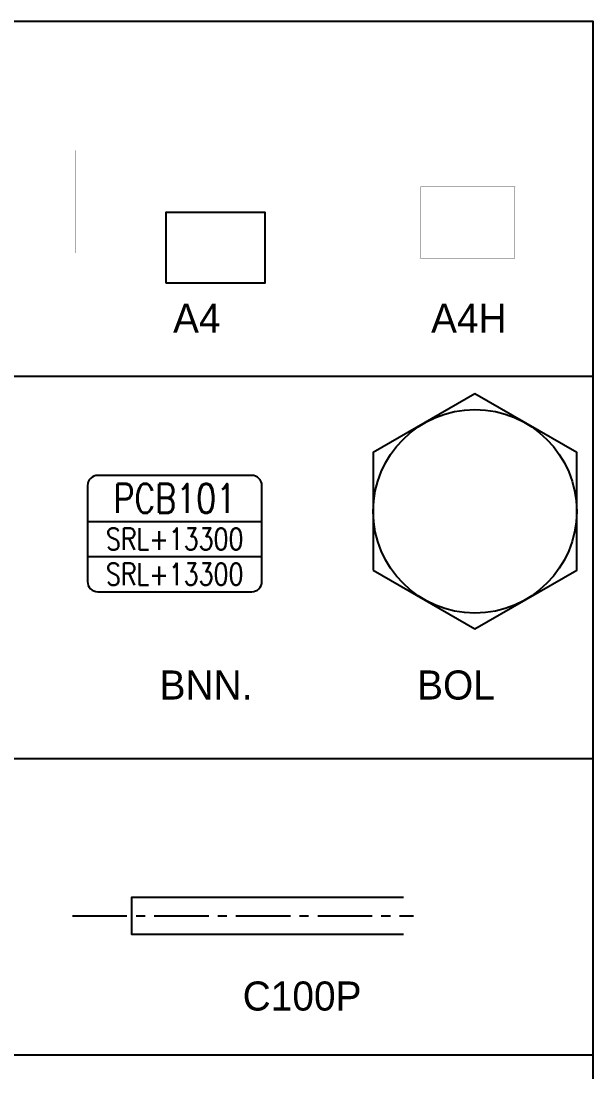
# Model space of a CAD drawing. Header units: inches. Extents: x -2548 to -2391, y 2200 to 2352.
# Drawn here: x -2484.34 to -2476.47, y 2337.4 to 2351.86 of the extents above; entities that cross this region are included whole.
import ezdxf
from ezdxf.enums import TextEntityAlignment as Align

# ---------------------------------------------------------------- set-up
doc = ezdxf.new("R2010")
doc.units = ezdxf.units.IN
doc.header["$MEASUREMENT"] = 0
doc.linetypes.add('CENTER2', pattern=[1.125, 0.75, -0.125, 0.125, -0.125])
for name, color, linetype in [('4', 4, 'Continuous'), ('BOLT1', 1, 'Continuous'), ('C-100X50X5X7-5', 7, 'Continuous'), ('GRID', 8, 'CENTER2')]:
    doc.layers.add(name, color=color, linetype=linetype)
doc.styles.add('Rs75', font='romans.shx', dxfattribs={"width": 0.75})

# ---------------------------------------------------------------- blocks, each defined once
blk = doc.blocks.new('A3H')
for p, q in [((384.25, 282.75), (384.25, 282.75)), ((-1.75, -2.25), (-1.75, -2.25))]:
    blk.add_line(p, q)
at = {"color": 1, "const_width": 0.5}
blk.add_lwpolyline([(0, 0), (0, 281.5), (383, 281.5), (383, 0)], close=True, dxfattribs=at)
blk = doc.blocks.new('A4')
for p, q in [((272, 196.5), (272, 196.5)), ((-2.75, -1), (-2.75, -1))]:
    blk.add_line(p, q)
blk.add_lwpolyline([(0, 0), (0, 195.25), (271.5, 195.25), (271.5, 0)], close=True)
blk = doc.blocks.new('A4H')
for p, q in [((261.2, 197), (261.2, 197)), ((-1.8, -2), (-1.8, -2))]:
    blk.add_line(p, q)
at = {"color": 1, "const_width": 0.5}
blk.add_lwpolyline([(0, 0), (0, 196), (259.2, 196), (259.2, 0)], close=True, dxfattribs=at)
blk = doc.blocks.new('BNN')
at = {"color": 9}
for p, q in [((-6, -3.159), (6, -3.159)), ((-6, -5.579), (6, -5.579))]:
    blk.add_line(p, q, dxfattribs=at)
blk.add_lwpolyline([(-6, -7.3, 0.414214), (-5.3, -8), (5.3, -8, 0.414214), (6, -7.3), (6, -0.7, 0.414214), (5.3, 0), (-5.3, 0, 0.414214), (-6, -0.7)], format="xyb", close=True, dxfattribs=at)
at = {"color": 4, "style": 'Rs75', "width": 0.8}
blk.add_attdef('PCBOOOO', text='', height=2, dxfattribs=at).set_placement((0, -1.579), align=Align.MIDDLE)
at = {"color": 2, "style": 'Rs75', "width": 0.8}
for p in [(0, -4.369), (0, -6.79)]:
    blk.add_attdef('SRL+13300', text='', height=1.5, dxfattribs=at).set_placement(p, align=Align.MIDDLE)
blk = doc.blocks.new('BOL')
at = {"layer": 'BOLT1'}
blk.add_lwpolyline([(-14, -8.08), (0, -16.17), (14, -8.08), (14, 8.08), (0, 16.17), (-14, 8.08)], close=True, dxfattribs=at)
blk.add_circle((0, 0), 14, dxfattribs=at)

msp = doc.modelspace()

# ---------------------------------------------------------------- linework, layer by layer
for p, q in [((-2547.27235, 2346.97132), (-2476.47077, 2346.97132)), ((-2547.27235, 2341.71324), (-2476.47077, 2341.71324)), ((-2547.27235, 2337.6386), (-2476.47077, 2337.6386))]:
    msp.add_line(p, q)
msp.add_lwpolyline([(-2547.27235, 2351.85742), (-2476.47077, 2351.85742), (-2476.47077, 2295.51363), (-2547.27235, 2295.51363)], close=True)
at = {"layer": 'C-100X50X5X7-5'}
msp.add_lwpolyline([(-2479.07777, 2339.80038), (-2482.82135, 2339.80038), (-2482.82135, 2339.30038), (-2479.07777, 2339.30038)], dxfattribs=at)
at = {"layer": 'GRID'}
msp.add_line((-2483.63418, 2339.55038), (-2478.94158, 2339.55038), dxfattribs=at)

# ---------------------------------------------------------------- block references
for name, p, xscale, yscale, zscale in [('A3H', (-2485.51229, 2348.66769), 0.005, 0.005, 0.005), ('A4H', (-2478.84336, 2348.59639), 0.005, 0.005, 0.005), ('A4', (-2482.34575, 2348.25155), 0.005, 0.005, 0.005), ('BOL', (-2478.09517, 2345.11349), 0.1, 0.1, 0.1)]:
    msp.add_blockref(name, p, dxfattribs=dict(xscale=xscale, yscale=yscale, zscale=zscale))
ref = msp.add_blockref('BNN', (-2482.2269, 2345.60767), dxfattribs=dict(xscale=0.2, yscale=0.2, zscale=0.2))
ref.add_attrib('PCBOOOO', 'PCB101', dxfattribs={"color": 4, "height": 0.4, "style": 'Rs75', "width": 0.8}).set_placement((-2482.2269, 2345.2918), align=Align.MIDDLE)
ref.add_attrib('SRL+13300', 'SRL+13300', dxfattribs={"color": 2, "height": 0.3, "style": 'Rs75', "width": 0.8}).set_placement((-2482.2269, 2344.73386), align=Align.MIDDLE)
ref.add_attrib('SRL+13300', 'SRL+13300', dxfattribs={"color": 2, "height": 0.3, "style": 'Rs75', "width": 0.8}).set_placement((-2482.2269, 2344.24974), align=Align.MIDDLE)

# ---------------------------------------------------------------- texts
at = {"layer": '4'}
for s, p in [('A4', (-2482.24979, 2347.56992)), ('A4H', (-2478.69943, 2347.56992)), ('BNN.', (-2482.43554, 2342.52519)), ('BOL', (-2478.89143, 2342.52519)), ('C100P', (-2481.29171, 2338.24743))]:
    msp.add_text(s, height=0.4, dxfattribs=at).set_placement(p)

doc.saveas('drawing.dxf')
